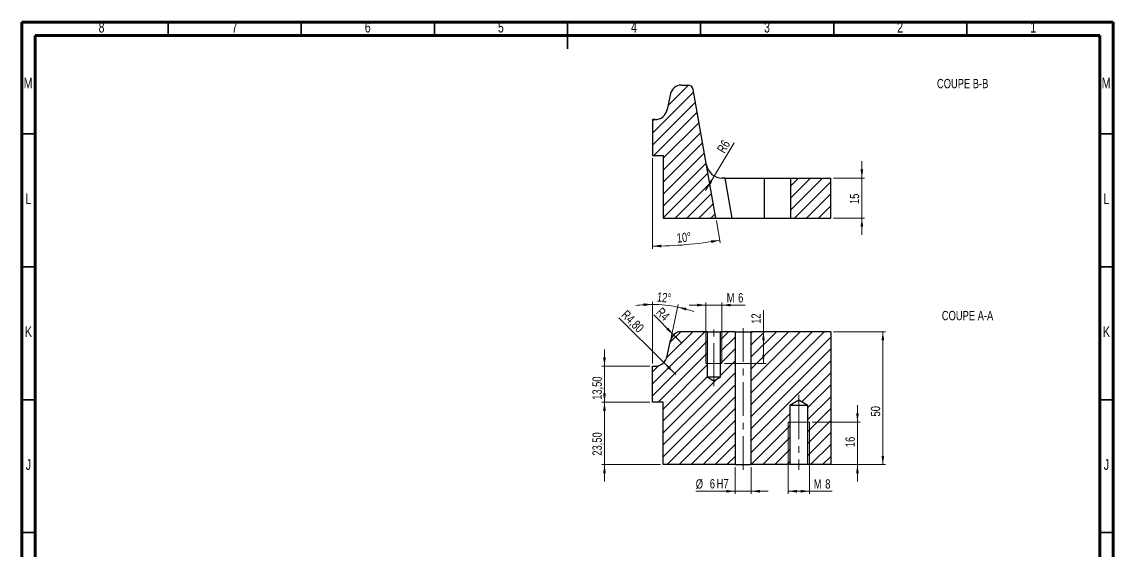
# Model space of a CAD drawing. Header units: millimetres. Extents: x 5 to 415, y 5 to 589.
# Drawn here: x 5 to 415, y 390.4 to 589.1 of the extents above; entities that cross this region are included whole.
import ezdxf

# ---------------------------------------------------------------- set-up
doc = ezdxf.new("R2010")
doc.units = ezdxf.units.MM
doc.linetypes.add('CENTERX2', pattern=[20.32, 12.7, -2.54, 2.54, -2.54])
doc.styles.add('SLDTEXTSTYLE0', font='TXT', dxfattribs={"width": 0.75})
doc.dimstyles.new('SLDDIMSTYLE2', dxfattribs={"dimtxt": 3.5, "dimasz": 3.302, "dimexe": 0, "dimexo": 0.0625, "dimgap": 0.875, "dimtad": 1, "dimrnd": 1e-09, "dimzin": 12, "dimdsep": 46, "dimtxsty": 'SLDTEXTSTYLE0', "dimsah": 1, "dimcen": 0.09, "dimadec": 0, "dimazin": 3, "dimtfac": 1, "dimtofl": 0, "dimtmove": 0, "dimatfit": 3, "dimfxl": 1, "dimfrac": 2, "dimtolj": 1, "dimtzin": 12, "dimarcsym": 0})
doc.dimstyles.new('SLDDIMSTYLE3', dxfattribs={"dimtxt": 3.5, "dimasz": 3.302, "dimexe": 0, "dimexo": 0.0625, "dimgap": 0.875, "dimtad": 1, "dimrnd": 1e-09, "dimzin": 12, "dimdsep": 46, "dimtxsty": 'SLDTEXTSTYLE0', "dimsah": 1, "dimcen": 0, "dimadec": 0, "dimazin": 3, "dimtfac": 1, "dimtofl": 0, "dimtmove": 1, "dimatfit": 3, "dimfxl": 1, "dimfrac": 2, "dimtolj": 1, "dimtzin": 12, "dimarcsym": 0})
doc.dimstyles.new('SLDDIMSTYLE4', dxfattribs={"dimtxt": 3.5, "dimasz": 3.302, "dimexe": 0, "dimexo": 0.0625, "dimgap": 0.875, "dimtad": 1, "dimrnd": 1e-09, "dimzin": 12, "dimdsep": 46, "dimtxsty": 'SLDTEXTSTYLE0', "dimsah": 1, "dimcen": 0.09, "dimadec": 0, "dimazin": 3, "dimtfac": 1, "dimtmove": 0, "dimatfit": 0, "dimfxl": 1, "dimfrac": 2, "dimtolj": 1, "dimtzin": 12, "dimarcsym": 0})
doc.dimstyles.new('SLDDIMSTYLE5', dxfattribs={"dimtxt": 3.5, "dimasz": 3.302, "dimexe": 0, "dimexo": 0.0625, "dimgap": 0.875, "dimtad": 1, "dimdec": 4, "dimzin": 12, "dimdsep": 46, "dimtxsty": 'SLDTEXTSTYLE0', "dimsah": 1, "dimcen": 0.09, "dimazin": 3, "dimtfac": 1, "dimtofl": 0, "dimtmove": 0, "dimatfit": 3, "dimfxl": 1, "dimfrac": 2, "dimtolj": 1, "dimtzin": 12, "dimarcsym": 0})
doc.dimstyles.new('SLDDIMSTYLE6', dxfattribs={"dimtxt": 3.5, "dimasz": 3.302, "dimexe": 0, "dimexo": 0.0625, "dimgap": 0.875, "dimtad": 1, "dimrnd": 1e-09, "dimzin": 12, "dimdsep": 46, "dimtxsty": 'SLDTEXTSTYLE0', "dimsah": 1, "dimcen": 0, "dimadec": 0, "dimazin": 3, "dimtfac": 1, "dimtofl": 0, "dimtmove": 0, "dimatfit": 3, "dimfxl": 1, "dimfrac": 2, "dimtolj": 1, "dimtzin": 12, "dimarcsym": 0})

# ---------------------------------------------------------------- blocks, each defined once
blk = doc.blocks.new('_D_28')
at = {"color": 7, "linetype": 'Continuous', "lineweight": 18}
for p, q in [((223.89, 459.57), (223.89, 465.92)), ((240.93, 459.57), (222.89, 459.57)), ((223.89, 446.07), (223.89, 459.57)), ((240.93, 446.07), (222.89, 446.07)), ((223.89, 446.07), (223.89, 439.72))]:
    blk.add_line(p, q, dxfattribs=at)
for points in [[(223.89, 459.57), (224.4, 462.87), (223.38, 462.87)], [(223.89, 446.07), (223.38, 442.77), (224.4, 442.77)]]:
    blk.add_solid(points, dxfattribs=at)
at = {"color": 7, "linetype": 'Continuous', "lineweight": 18, "insert": (219.38, 446.95), "char_height": 3.5, "attachment_point": 1, "rotation": 90, "style": 'SLDTEXTSTYLE0'}
blk.add_mtext('13,50', dxfattribs=at)
blk = doc.blocks.new('_D_29')
at = {"color": 7, "linetype": 'Continuous', "lineweight": 18}
for p, q in [((223.89, 446.07), (223.89, 452.42)), ((240.93, 446.07), (222.89, 446.07)), ((223.89, 422.57), (223.89, 446.07)), ((244.93, 422.57), (222.89, 422.57)), ((223.89, 422.57), (223.89, 416.22))]:
    blk.add_line(p, q, dxfattribs=at)
for points in [[(223.89, 446.07), (224.4, 449.37), (223.38, 449.37)], [(223.89, 422.57), (223.38, 419.27), (224.4, 419.27)]]:
    blk.add_solid(points, dxfattribs=at)
at = {"color": 7, "linetype": 'Continuous', "lineweight": 18, "insert": (219.38, 425.95), "char_height": 3.5, "attachment_point": 1, "rotation": 90, "style": 'SLDTEXTSTYLE0'}
blk.add_mtext('23,50', dxfattribs=at)
blk = doc.blocks.new('_D_30')
at = {"color": 7, "linetype": 'Continuous', "lineweight": 18}
for q in [(229.24, 477.83), (250.68, 456.5)]:
    blk.add_line((246.17, 460.98), q, dxfattribs=at)
blk.add_solid([(246.17, 460.98), (248.16, 458.29), (248.87, 459.01)], dxfattribs=at)
at = {"color": 7, "linetype": 'Continuous', "lineweight": 18, "insert": (232.43, 481.03), "char_height": 3.5, "attachment_point": 1, "rotation": 315, "style": 'SLDTEXTSTYLE0'}
blk.add_mtext('R4,80', dxfattribs=at)
blk = doc.blocks.new('_D_31')
at = {"color": 7, "linetype": 'Continuous', "lineweight": 18}
for p, q in [((241.93, 460.57), (241.93, 483.84)), ((248.96, 470.38), (251.61, 482.82))]:
    blk.add_line(p, q, dxfattribs=at)
for start, end in [(90, 97.9681), (77.9998, 90), (70.0317, 77.9998)]:
    blk.add_arc((241.93, 437.27), 45.57, start, end, dxfattribs=at)
for points in [[(241.93, 482.84), (238.61, 483.23), (238.65, 482.21)], [(251.4, 481.84), (254.48, 480.55), (254.73, 481.53)]]:
    blk.add_solid(points, dxfattribs=at)
at = {"color": 7, "linetype": 'Continuous', "lineweight": 18, "insert": (243.83, 487.44), "char_height": 3.5, "attachment_point": 1, "rotation": 353.8023, "style": 'SLDTEXTSTYLE0'}
blk.add_mtext('12°', dxfattribs=at)
blk = doc.blocks.new('_D_32')
at = {"color": 7, "linetype": 'Continuous', "lineweight": 18}
for q in [(242.38, 478.86), (252.67, 468.57)]:
    blk.add_line((249.84, 471.4), q, dxfattribs=at)
blk.add_solid([(249.84, 471.4), (247.87, 474.09), (247.15, 473.38)], dxfattribs=at)
at = {"color": 7, "linetype": 'Continuous', "lineweight": 18, "insert": (245.52, 482), "char_height": 3.5, "attachment_point": 1, "rotation": 315, "style": 'SLDTEXTSTYLE0'}
blk.add_mtext('R4', dxfattribs=at)
blk = doc.blocks.new('_D_33')
at = {"color": 7, "linetype": 'Continuous', "lineweight": 18}
for p, q in [((262.01, 482.57), (255.66, 482.57)), ((262.01, 461.57), (262.01, 483.57)), ((262.01, 482.57), (268.01, 482.57)), ((268.01, 461.57), (268.01, 483.57)), ((268.01, 482.57), (276.69, 482.57))]:
    blk.add_line(p, q, dxfattribs=at)
for points in [[(262.01, 482.57), (258.7, 483.08), (258.7, 482.06)], [(268.01, 482.57), (271.31, 482.06), (271.31, 483.08)]]:
    blk.add_solid(points, dxfattribs=at)
at = {"color": 7, "linetype": 'Continuous', "lineweight": 18, "char_height": 3.5, "attachment_point": 1, "style": 'SLDTEXTSTYLE0'}
for s, insert in [('M', (269.82, 487.08)), ('6', (274.11, 487.08))]:
    blk.add_mtext(s, dxfattribs=dict(at, insert=insert))
blk = doc.blocks.new('_D_34')
at = {"color": 7, "linetype": 'Continuous', "lineweight": 18}
for p, q in [((318.93, 438.57), (318.93, 444.92)), ((301.93, 438.57), (319.93, 438.57)), ((318.93, 422.57), (318.93, 438.57)), ((301.93, 422.57), (319.93, 422.57)), ((318.93, 422.57), (318.93, 416.22))]:
    blk.add_line(p, q, dxfattribs=at)
for points in [[(318.93, 438.57), (319.44, 441.87), (318.42, 441.87)], [(318.93, 422.57), (318.42, 419.27), (319.44, 419.27)]]:
    blk.add_solid(points, dxfattribs=at)
at = {"color": 7, "linetype": 'Continuous', "lineweight": 18, "insert": (314.42, 429.18), "char_height": 3.5, "attachment_point": 1, "rotation": 90, "style": 'SLDTEXTSTYLE0'}
blk.add_mtext('16', dxfattribs=at)
blk = doc.blocks.new('_D_35')
at = {"color": 7, "linetype": 'Continuous', "lineweight": 18}
for p, q in [((292.93, 437.57), (292.93, 411.57)), ((300.93, 437.57), (300.93, 411.57)), ((300.93, 412.57), (292.93, 412.57)), ((300.93, 412.57), (309.41, 412.57))]:
    blk.add_line(p, q, dxfattribs=at)
for points in [[(292.93, 412.57), (296.23, 412.06), (296.23, 413.08)], [(300.93, 412.57), (297.63, 413.08), (297.63, 412.06)]]:
    blk.add_solid(points, dxfattribs=at)
at = {"color": 7, "linetype": 'Continuous', "lineweight": 18, "char_height": 3.5, "attachment_point": 1, "style": 'SLDTEXTSTYLE0'}
for s, insert in [('M', (302.53, 417.08)), ('8', (306.82, 417.08))]:
    blk.add_mtext(s, dxfattribs=dict(at, insert=insert))
blk = doc.blocks.new('_D_36')
at = {"color": 7, "linetype": 'Continuous', "lineweight": 18}
for p, q in [((273.01, 421.57), (273.01, 411.57)), ((279.01, 421.57), (279.01, 411.57)), ((273.01, 412.57), (258.18, 412.57)), ((273.01, 412.57), (279.01, 412.57)), ((279.01, 412.57), (285.36, 412.57))]:
    blk.add_line(p, q, dxfattribs=at)
for points in [[(273.01, 412.57), (269.7, 413.08), (269.7, 412.06)], [(279.01, 412.57), (282.31, 412.06), (282.31, 413.08)]]:
    blk.add_solid(points, dxfattribs=at)
at = {"color": 7, "linetype": 'Continuous', "lineweight": 18, "char_height": 3.5, "attachment_point": 1, "style": 'SLDTEXTSTYLE0'}
for s, insert in [('%%c', (258.18, 417.08)), ('6', (263.46, 417.14)), ('H7', (266.05, 417.14))]:
    blk.add_mtext(s, dxfattribs=dict(at, insert=insert))
blk = doc.blocks.new('_D_37')
at = {"color": 7, "linetype": 'Continuous', "lineweight": 18}
for p, q in [((309.93, 472.57), (329.47, 472.57)), ((328.47, 472.57), (328.47, 422.57)), ((309.93, 422.57), (329.47, 422.57))]:
    blk.add_line(p, q, dxfattribs=at)
for points in [[(328.47, 472.57), (327.96, 469.27), (328.98, 469.27)], [(328.47, 422.57), (328.98, 425.87), (327.96, 425.87)]]:
    blk.add_solid(points, dxfattribs=at)
at = {"color": 7, "linetype": 'Continuous', "lineweight": 18, "insert": (323.96, 440.69), "char_height": 3.5, "attachment_point": 1, "rotation": 90, "style": 'SLDTEXTSTYLE0'}
blk.add_mtext('50', dxfattribs=at)
blk = doc.blocks.new('_D_38')
at = {"color": 7, "linetype": 'Continuous', "lineweight": 18}
for p, q in [((283.6, 472.57), (283.6, 480.72)), ((269.01, 472.57), (284.6, 472.57)), ((283.6, 472.57), (283.6, 460.57)), ((269.01, 460.57), (284.6, 460.57))]:
    blk.add_line(p, q, dxfattribs=at)
for points in [[(283.6, 472.57), (283.1, 469.27), (284.11, 469.27)], [(283.6, 460.57), (284.11, 463.87), (283.1, 463.87)]]:
    blk.add_solid(points, dxfattribs=at)
at = {"color": 7, "linetype": 'Continuous', "lineweight": 18, "insert": (279.09, 475.54), "char_height": 3.5, "attachment_point": 1, "rotation": 90, "style": 'SLDTEXTSTYLE0'}
blk.add_mtext('12', dxfattribs=at)
blk = doc.blocks.new('_D_39')
at = {"color": 7, "linetype": 'Continuous', "lineweight": 18}
for p, q in [((241.93, 537.82), (241.93, 503.75)), ((265.92, 514.34), (267.39, 505.98))]:
    blk.add_line(p, q, dxfattribs=at)
blk.add_arc((241.93, 650.39), 145.64, 270, 280, dxfattribs=at)
for points in [[(241.93, 504.75), (245.23, 504.28), (245.22, 505.3)], [(267.22, 506.96), (263.88, 506.93), (264.04, 505.92)]]:
    blk.add_solid(points, dxfattribs=at)
at = {"color": 7, "linetype": 'Continuous', "lineweight": 18, "insert": (250.9, 509.5), "char_height": 3.5, "attachment_point": 1, "rotation": 5.0713, "style": 'SLDTEXTSTYLE0'}
blk.add_mtext('10°', dxfattribs=at)
blk = doc.blocks.new('_D_40')
at = {"color": 7, "linetype": 'Continuous', "lineweight": 18}
for q in [(272.6, 543.58), (261.87, 525.68)]:
    blk.add_line((265.13, 531.12), q, dxfattribs=at)
blk.add_solid([(265.13, 531.12), (263, 528.55), (263.87, 528.03)], dxfattribs=at)
at = {"color": 7, "linetype": 'Continuous', "lineweight": 18, "insert": (265.98, 541.14), "char_height": 3.5, "attachment_point": 1, "rotation": 60, "style": 'SLDTEXTSTYLE0'}
blk.add_mtext('R6', dxfattribs=at)
blk = doc.blocks.new('_D_41')
at = {"color": 7, "linetype": 'Continuous', "lineweight": 18}
for p, q in [((320.59, 530.32), (320.59, 536.67)), ((309.93, 530.32), (321.59, 530.32)), ((320.59, 515.32), (320.59, 530.32)), ((309.93, 515.32), (321.59, 515.32)), ((320.59, 515.32), (320.59, 508.97))]:
    blk.add_line(p, q, dxfattribs=at)
for points in [[(320.59, 530.32), (321.09, 533.62), (320.08, 533.62)], [(320.59, 515.32), (320.08, 512.02), (321.09, 512.02)]]:
    blk.add_solid(points, dxfattribs=at)
at = {"color": 7, "linetype": 'Continuous', "lineweight": 18, "insert": (316.07, 520.58), "char_height": 3.5, "attachment_point": 1, "rotation": 90, "style": 'SLDTEXTSTYLE0'}
blk.add_mtext('15', dxfattribs=at)

msp = doc.modelspace()

# ---------------------------------------------------------------- hatches: boundary and pattern name
at = {"linetype": 'Continuous', "lineweight": 18}
h = msp.add_hatch(dxfattribs=at)
h.set_pattern_fill('ANSI31', style=0)
edge = h.paths.add_edge_path(flags=0)
edge.add_arc((252.66948, 561.32013), 4, 90, 167.9998444)
edge.add_line((248.75689, 562.15178), (247.47523, 556.12214))
edge.add_arc((242.78013, 557.12013), 4.8, 270, 347.9998444, ccw=False)
edge.add_line((242.78013, 552.32013), (241.92714, 552.32013))
edge.add_line((241.92714, 552.32013), (241.92714, 538.82013))
edge.add_line((241.92714, 538.82013), (245.92714, 538.82013))
edge.add_line((245.92714, 538.82013), (245.92714, 515.32013))
edge.add_line((245.92714, 515.32013), (265.74349, 515.32013))
edge.add_line((265.74349, 515.32013), (257.21856, 563.66742))
edge.add_arc((255.24894, 563.32013), 2, 10, 90)
edge.add_line((255.24894, 565.32013), (252.66948, 565.32013))
h = msp.add_hatch(dxfattribs=at)
h.set_pattern_fill('ANSI31', style=0)
h.paths.add_polyline_path([(293.92714, 515.32013), (308.92714, 515.32013), (308.92714, 530.32013), (293.92714, 530.32013)], flags=0)
h = msp.add_hatch(dxfattribs=at)
h.set_pattern_fill('ANSI31', style=0)
edge = h.paths.add_edge_path(flags=0)
edge.add_line((273.00525, 422.57147), (273.00525, 472.57147))
edge.add_line((273.00525, 472.57147), (267.50525, 472.57147))
edge.add_line((267.50525, 472.57147), (267.50525, 455.57147))
edge.add_line((267.50525, 455.57147), (265.00525, 454.06932))
edge.add_line((265.00525, 454.06932), (262.50525, 455.57147))
edge.add_line((262.50525, 455.57147), (262.50525, 472.57147))
edge.add_line((262.50525, 472.57147), (252.66948, 472.57147))
edge.add_arc((252.66948, 468.57147), 4, 90, 167.9998444)
edge.add_line((248.75689, 469.40313), (247.47523, 463.37349))
edge.add_arc((242.78013, 464.37147), 4.8, 270, 347.9998444, ccw=False)
edge.add_line((242.78013, 459.57147), (241.92714, 459.57147))
edge.add_line((241.92714, 459.57147), (241.92714, 446.07147))
edge.add_line((241.92714, 446.07147), (245.92714, 446.07147))
edge.add_line((245.92714, 446.07147), (245.92714, 422.57147))
edge.add_line((245.92714, 422.57147), (273.00525, 422.57147))
h = msp.add_hatch(dxfattribs=at)
h.set_pattern_fill('ANSI31', style=0)
h.paths.add_polyline_path([(300.32714, 444.82147), (300.32714, 422.57147), (308.92714, 422.57147), (308.92714, 472.57147), (279.00525, 472.57147), (279.00525, 422.57147), (293.52714, 422.57147), (293.52714, 444.82147), (296.92714, 446.8644)], flags=0)

# ---------------------------------------------------------------- linework, layer by layer
at = {"color": 7, "linetype": 'Continuous', "lineweight": 70}
for p, q in [((5, 5), (5, 589)), ((5, 589), (415, 589)), ((415, 589), (415, 5)), ((10, 10), (10, 584)), ((10, 584), (410, 584)), ((410, 584), (410, 10))]:
    msp.add_line(p, q, dxfattribs=at)
at = {"color": 7, "linetype": 'Continuous', "lineweight": 35}
for p, q in [((60, 584), (60, 589)), ((110, 584), (110, 589)), ((160, 584), (160, 589)), ((210, 589.001), (210, 578.999)), ((210, 584), (210, 589)), ((260, 584), (260, 589)), ((310, 584), (310, 589)), ((360, 584), (360, 589)), ((10, 547), (5, 547)), ((410, 547), (415, 547)), ((10, 497), (5, 497)), ((410, 497), (415, 497)), ((10, 447), (5, 447)), ((410, 447), (415, 447)), ((10, 397), (5, 397)), ((410, 397), (415, 397))]:
    msp.add_line(p, q, dxfattribs=at)
at = {"color": 7, "linetype": 'Continuous', "lineweight": 25}
for p, q in [((248.75689, 562.15178), (247.47523, 556.12214)), ((252.66948, 565.32013), (255.24894, 565.32013)), ((265.74349, 515.32013), (257.21856, 563.66742)), ((241.92714, 552.32013), (241.92714, 538.82013)), ((242.78013, 552.32013), (241.92714, 552.32013)), ((241.92714, 538.82013), (245.92714, 538.82013)), ((245.92714, 538.82013), (245.92714, 515.32013)), ((269.19114, 530.32013), (268.13318, 530.32013)), ((271.83605, 515.32013), (269.19114, 530.32013)), ((269.19114, 530.32013), (283.92714, 530.32013)), ((283.92714, 530.32013), (283.92714, 515.32013)), ((283.92714, 530.32013), (293.92714, 530.32013)), ((293.92714, 515.32013), (293.92714, 530.32013)), ((293.92714, 530.32013), (308.92714, 530.32013)), ((308.92714, 515.32013), (308.92714, 530.32013)), ((245.92714, 515.32013), (265.74349, 515.32013)), ((265.74349, 515.32013), (271.83605, 515.32013)), ((271.83605, 515.32013), (283.92714, 515.32013)), ((283.92714, 515.32013), (293.92714, 515.32013)), ((293.92714, 515.32013), (308.92714, 515.32013)), ((262.50525, 472.57147), (252.66948, 472.57147)), ((262.50525, 472.57147), (262.50525, 455.57147)), ((262.50525, 472.57147), (267.50525, 472.57147)), ((267.50525, 455.57147), (267.50525, 472.57147)), ((273.00525, 472.57147), (267.50525, 472.57147)), ((273.00525, 472.57147), (273.00525, 422.57147)), ((273.00525, 472.57147), (279.00525, 472.57147)), ((279.00525, 422.57147), (279.00525, 472.57147)), ((308.92714, 472.57147), (279.00525, 472.57147)), ((308.92714, 472.57147), (308.92714, 422.57147)), ((247.47523, 463.37349), (248.75689, 469.40313)), ((241.92714, 446.07147), (241.92714, 459.57147)), ((241.92714, 459.57147), (242.78013, 459.57147)), ((262.50525, 455.57147), (265.00525, 454.06932)), ((262.50525, 455.57147), (267.50525, 455.57147)), ((265.00525, 454.06932), (267.50525, 455.57147)), ((245.92714, 446.07147), (241.92714, 446.07147)), ((245.92714, 422.57147), (245.92714, 446.07147)), ((296.92714, 446.8644), (293.52714, 444.82147)), ((293.52714, 444.82147), (293.52714, 422.57147)), ((300.32714, 444.82147), (293.52714, 444.82147)), ((300.32714, 444.82147), (296.92714, 446.8644)), ((300.32714, 422.57147), (300.32714, 444.82147)), ((273.00525, 422.57147), (245.92714, 422.57147)), ((273.00525, 422.57147), (279.00525, 422.57147)), ((293.52714, 422.57147), (279.00525, 422.57147)), ((300.32714, 422.57147), (293.52714, 422.57147)), ((308.92714, 422.57147), (300.32714, 422.57147))]:
    msp.add_line(p, q, dxfattribs=at)
at = {"color": 7, "linetype": 'Continuous', "lineweight": 18}
for p, q in [((262.00525, 472.57147), (262.00525, 460.57147)), ((268.00526, 460.57147), (268.00526, 472.57147)), ((262.00525, 460.57147), (262.50525, 460.57147)), ((262.50505, 460.57147), (267.50526, 460.57147)), ((267.50526, 460.57147), (268.00526, 460.57147)), ((292.92714, 438.57147), (292.92714, 422.57147)), ((293.52714, 438.57147), (292.92714, 438.57147)), ((300.32706, 438.57147), (293.52714, 438.57147)), ((300.92714, 438.57147), (300.32714, 438.57147)), ((300.92714, 422.57147), (300.92714, 438.57147))]:
    msp.add_line(p, q, dxfattribs=at)
at = {"color": 7, "linetype": 'CENTERX2', "lineweight": 18}
for p, q in [((265.00525, 455.57147), (265.00525, 474.57147)), ((276.00525, 420.57147), (276.00525, 474.57147)), ((265.00525, 455.57147), (265.00525, 452.06932)), ((296.92714, 444.82147), (296.92714, 448.8644)), ((296.92714, 444.82147), (296.92714, 420.57147))]:
    msp.add_line(p, q, dxfattribs=at)
at = {"color": 7, "linetype": 'Continuous', "lineweight": 25}
for centre, radius, start, end in [((252.66948, 561.32013), 4, 90, 167.9998444), ((255.24894, 563.32013), 2, 10, 90), ((242.78013, 557.12013), 4.8, 270, 347.9998444), ((268.13318, 536.32013), 6, 190, 270), ((252.66948, 468.57147), 4, 90, 167.9998444), ((242.78013, 464.37147), 4.8, 270, 347.9998444)]:
    msp.add_arc(centre, radius, start, end, dxfattribs=at)

# ---------------------------------------------------------------- texts
at = {"color": 7, "linetype": 'Continuous', "lineweight": 0, "attachment_point": 2, "style": 'SLDTEXTSTYLE0'}
for s, insert, char_height in [('8', (34.96004, 589.06015), 3.96875), ('7', (84.96004, 589.06015), 3.96875), ('6', (134.96004, 589.06015), 3.96875), ('5', (184.96004, 589.06015), 3.96875), ('4', (234.96004, 589.06015), 3.96875), ('3', (284.96004, 589.06015), 3.96875), ('2', (334.96004, 589.06015), 3.96875), ('1', (384.96004, 589.06015), 3.96875), ('M', (7.36174, 568.06015), 3.96875), ('COUPE B-B', (358.45898, 567.6405), 3.5), ('M', (412.36174, 568.06015), 3.96875), ('L', (7.45452, 524.56015), 3.96875), ('L', (412.45452, 524.56015), 3.96875), ('COUPE A-A', (360.29402, 480.38806), 3.5), ('K', (7.48852, 474.56015), 3.96875), ('K', (412.48852, 474.56015), 3.96875), ('J', (7.46509, 424.56015), 3.96875), ('J', (412.46509, 424.56015), 3.96875)]:
    msp.add_mtext(s, dxfattribs=dict(at, insert=insert, char_height=char_height))

# ---------------------------------------------------------------- dimensions: what is measured, and where the dimension line sits
at = {"color": 7, "linetype": 'Continuous', "lineweight": 18}
for base, line1, line2, picture, middle in [((254.62044, 505.30421), ((241.92714, 552.32013), (241.92714, 538.82013)), ((265.74349, 515.32013), (257.21856, 563.66742)), '_D_39', (254.80109, 505.32013)), ((246.69011, 482.58817), ((248.75689, 469.40313), (247.47523, 463.37349)), ((241.92714, 459.57147), (241.92714, 446.07147)), '_D_31', (246.84641, 482.57147))]:
    dim = msp.add_angular_dim_2l(base=base, line1=line1, line2=line2, dimstyle='SLDDIMSTYLE5', dxfattribs=at)
    dim.commit()
    dim.dimension.update_dxf_attribs({"geometry": picture, "text_midpoint": middle, "dimtype": 162})
for center, mpoint, dimstyle, picture, middle in [((268.13318, 536.32013), (265.13318, 531.12397), 'SLDDIMSTYLE3', '_D_40', (271.30473, 541.8134)), ((242.78013, 464.37147), (246.17424, 460.97736), 'SLDDIMSTYLE3', '_D_30', (233.28122, 473.8704)), ((252.66948, 468.57147), (249.84105, 471.3999), 'SLDDIMSTYLE6', '_D_32', (244.0773, 477.16367))]:
    dim = msp.add_radius_dim(center=center, mpoint=mpoint, dimstyle=dimstyle, dxfattribs=at)
    dim.commit()
    dim.dimension.update_dxf_attribs({"geometry": picture, "text_midpoint": middle, "dimtype": 164})
for base, p1, p2, dimstyle, picture, middle in [((320.58519, 530.32013), (308.92714, 515.32013), (308.92714, 530.32013), 'SLDDIMSTYLE4', '_D_41', (320.58519, 523.16688)), ((283.6042, 460.57147), (268.00525, 472.57147), (268.00525, 460.57147), 'SLDDIMSTYLE2', '_D_38', (283.6042, 478.13029)), ((328.46793, 422.57147), (308.92714, 472.57147), (308.92714, 422.57147), 'SLDDIMSTYLE2', '_D_37', (328.46793, 443.27407)), ((223.88783, 459.57147), (241.92714, 446.07147), (241.92714, 459.57147), 'SLDDIMSTYLE4', '_D_28', (223.88783, 452.77262)), ((223.88783, 446.07147), (245.92714, 422.57147), (241.92714, 446.07147), 'SLDDIMSTYLE4', '_D_29', (223.88783, 431.76477)), ((318.92714, 438.57147), (300.92714, 422.57147), (300.92714, 438.57147), 'SLDDIMSTYLE4', '_D_34', (318.92714, 431.76477))]:
    dim = msp.add_linear_dim(base=base, p1=p1, p2=p2, angle=90, dimstyle=dimstyle, dxfattribs=at)
    dim.commit()
    dim.dimension.update_dxf_attribs({"geometry": picture, "text_midpoint": middle, "dimtype": 160})
for base, p1, p2, text, dimstyle, picture, middle in [((268.00525, 482.57147), (262.00525, 460.57147), (268.00525, 460.57147), 'M6<>', 'SLDDIMSTYLE4', '_D_33', (273.25628, 482.57147)), ((292.92714, 412.57147), (300.92714, 438.57147), (292.92714, 438.57147), 'M8<>', 'SLDDIMSTYLE2', '_D_35', (305.96851, 412.57147)), ((279.00525, 412.57147), (273.00525, 422.57147), (279.00525, 422.57147), '%%c<>H7', 'SLDDIMSTYLE4', '_D_36', (265.0032, 412.57147))]:
    dim = msp.add_linear_dim(base=base, p1=p1, p2=p2, text=text, dimstyle=dimstyle, dxfattribs=at)
    dim.commit()
    dim.dimension.update_dxf_attribs({"geometry": picture, "text_midpoint": middle, "dimtype": 160})

doc.saveas('drawing.dxf')
